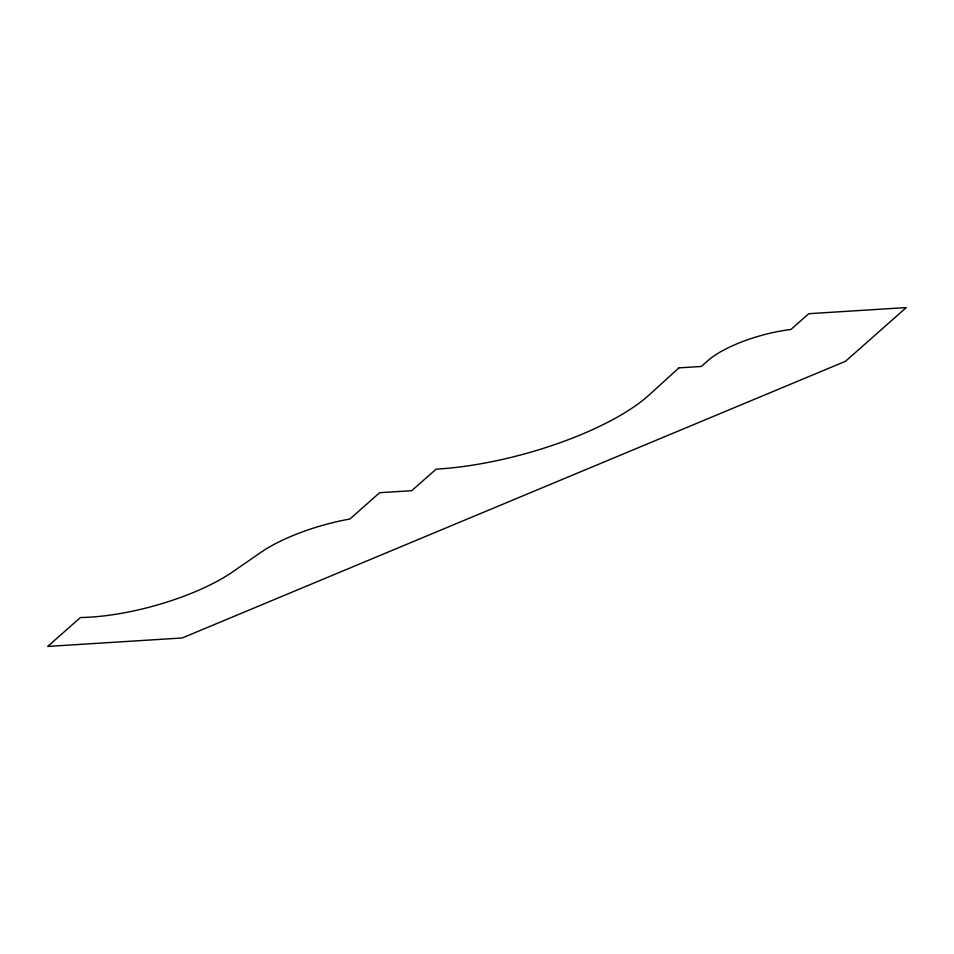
<?xml version="1.0" encoding="UTF-8"?>
<svg xmlns="http://www.w3.org/2000/svg" width="954" height="954" viewBox="0 0 954 954"><rect width="100%" height="100%" fill="white"/><g stroke="black" fill="none" stroke-linecap="round" stroke-linejoin="round"><path stroke-width="1.43" d="M678.902 367.874L650.079 394.121A160.475 51.182 -15.3 0 1 436.121 469.153L411.734 490.69L379.656 492.705L349.891 519A93.909 29.956 -15.3 0 0 260.847 552.402L232.907 571.72A116.388 37.123 -15.3 0 1 80.398 617.536L47.7 646.43L182.214 637.976L845.494 361.292L906.3 307.57L808.777 313.699L790.914 329.476A70.393 22.455 -15.3 0 0 708.345 360.23L701.285 366.467L678.902 367.874"/></g></svg>
